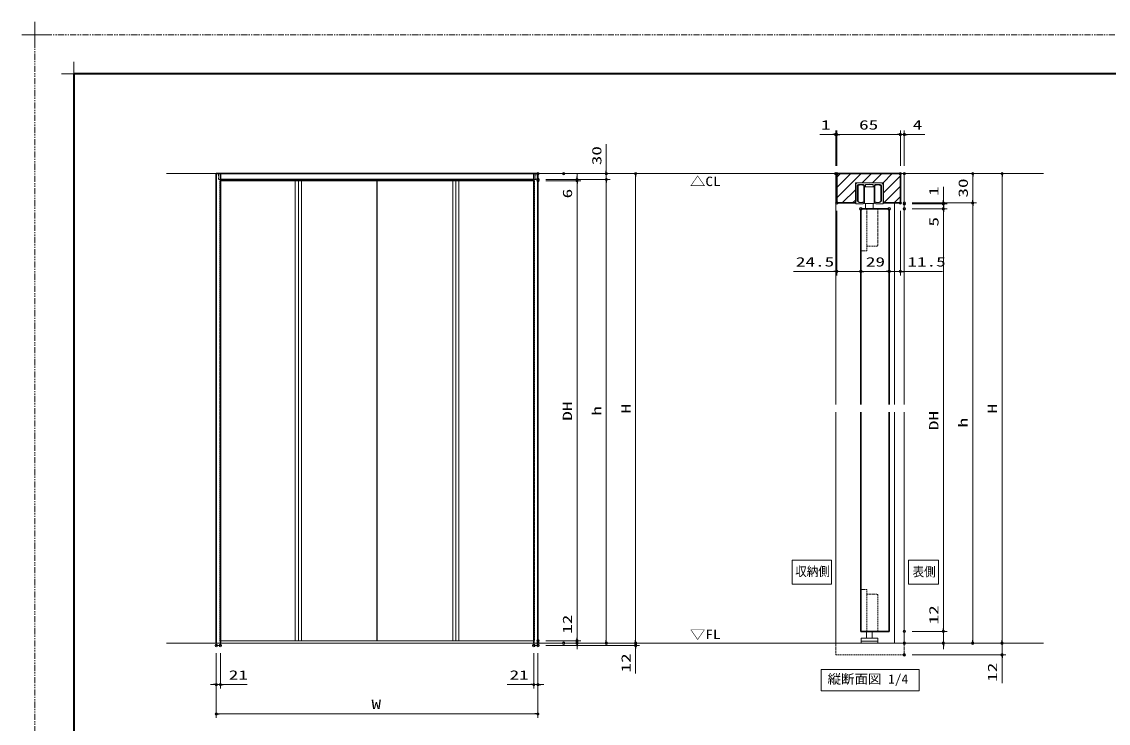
# Model space of a CAD drawing. Units: millimetres, scale not verified. Extents: x -1306 to 1306, y -607 to 607.
# Drawn here: x -1306 to -195, y -110 to 607 of the extents above; entities that cross this region are included whole.
import ezdxf
from ezdxf.enums import TextEntityAlignment as Align

# ---------------------------------------------------------------- set-up
doc = ezdxf.new("R2010")
doc.units = ezdxf.units.MM
doc.header["$LTSCALE"] = 5
doc.header["$PDMODE"] = 32
doc.header["$PDSIZE"] = 2.5
doc.linetypes.add('USER1', pattern=[2.5, 1.25, -0.25, 0.25, -0.25, 0.25, -0.25])
doc.linetypes.add('USER2', pattern=[0.375, 0.25, -0.125])
for name, color, linetype, lineweight in [('0-1_線(黄)', 2, 'Continuous', 15), ('0-3_陰線', 4, 'USER1', 9), ('0-B_点線(水)', 4, 'USER2', 9), ('0-D_線(白)', 7, 'Continuous', 30), ('1-0_線(水)', 4, 'Continuous', 9), ('1-1_寸法線', 3, 'Continuous', 13), ('1-2_ハッチング', 6, 'Continuous', 9), ('1-4_DEFPOINTS', 7, 'Continuous', 5), ('1-5_0', 3, 'Continuous', 25), ('1-6_点線(黄)', 2, 'USER2', 15), ('1-7_図面枠', 7, 'Continuous', 35), ('1-8_一般', 7, 'Continuous', 5)]:
    doc.layers.add(name, color=color, linetype=linetype, lineweight=lineweight)
doc.styles.add('ＭＳ ゴシック', font='')
doc.styles.get('ＭＳ ゴシック').set_extended_font_data('MS Gothic')

# ---------------------------------------------------------------- blocks, each defined once
blk = doc.blocks.new('_DOT')
at = {"layer": '1-5_0'}
blk.add_line((-2.5, 0), (-5, 0), dxfattribs=at)
for points in [[(0, 0), (-2.5, 0), (-2.48, 0.313)], [(0, 0), (-2.48, -0.313), (-2.5, 0)], [(0, 0), (-2.48, 0.313), (-2.421, 0.622)], [(0, 0), (-2.421, -0.622), (-2.48, -0.313)], [(0, 0), (-2.421, 0.622), (-2.324, 0.92)], [(0, 0), (-2.324, -0.92), (-2.421, -0.622)], [(0, 0), (-2.324, 0.92), (-2.191, 1.204)], [(0, 0), (-2.191, -1.204), (-2.324, -0.92)], [(0, 0), (-2.191, 1.204), (-2.023, 1.469)], [(0, 0), (-2.023, -1.469), (-2.191, -1.204)], [(0, 0), (-2.023, 1.469), (-1.822, 1.711)], [(0, 0), (-1.822, -1.711), (-2.023, -1.469)], [(0, 0), (-1.822, 1.711), (-1.594, 1.926)], [(0, 0), (-1.594, -1.926), (-1.822, -1.711)], [(0, 0), (-1.594, 1.926), (-1.34, 2.111)], [(0, 0), (-1.34, -2.111), (-1.594, -1.926)], [(0, 0), (-1.34, 2.111), (-1.064, 2.262)], [(0, 0), (-1.064, -2.262), (-1.34, -2.111)], [(0, 0), (-1.064, 2.262), (-0.773, 2.378)], [(0, 0), (-0.773, -2.378), (-1.064, -2.262)], [(0, 0), (-0.773, 2.378), (-0.468, 2.456)], [(0, 0), (-0.468, -2.456), (-0.773, -2.378)], [(0, 0), (-0.468, 2.456), (-0.157, 2.495)], [(0, 0), (-0.157, -2.495), (-0.468, -2.456)], [(0, 0), (-0.157, 2.495), (0.157, 2.495)], [(0, 0), (0.157, -2.495), (-0.157, -2.495)], [(0, 0), (0.157, 2.495), (0.468, 2.456)], [(0, 0), (0.468, 2.456), (0.773, 2.378)], [(0, 0), (0.773, 2.378), (1.064, 2.262)], [(0, 0), (1.064, 2.262), (1.34, 2.111)], [(0, 0), (1.34, 2.111), (1.594, 1.926)], [(0, 0), (1.594, 1.926), (1.822, 1.711)], [(0, 0), (1.822, 1.711), (2.023, 1.469)], [(0, 0), (2.023, 1.469), (2.191, 1.204)], [(0, 0), (2.191, 1.204), (2.324, 0.92)], [(0, 0), (2.324, 0.92), (2.421, 0.622)], [(0, 0), (2.421, 0.622), (2.48, 0.313)], [(0, 0), (2.48, 0.313), (2.5, 0)], [(0, 0), (0.468, -2.456), (0.157, -2.495)], [(0, 0), (0.773, -2.378), (0.468, -2.456)], [(0, 0), (1.064, -2.262), (0.773, -2.378)], [(0, 0), (1.34, -2.111), (1.064, -2.262)], [(0, 0), (1.594, -1.926), (1.34, -2.111)], [(0, 0), (1.822, -1.711), (1.594, -1.926)], [(0, 0), (2.023, -1.469), (1.822, -1.711)], [(0, 0), (2.191, -1.204), (2.023, -1.469)], [(0, 0), (2.324, -0.92), (2.191, -1.204)], [(0, 0), (2.421, -0.622), (2.324, -0.92)], [(0, 0), (2.48, -0.313), (2.421, -0.622)], [(0, 0), (2.5, 0), (2.48, -0.313)]]:
    blk.add_solid(points, dxfattribs=at)
blk = doc.blocks.new('グループ-13-1')
at = {"layer": '1-8_一般'}
for p, q in [((62041.6, -14029.5), (62041.6, -13365.5)), ((61709.6, -13697.5), (62373.6, -13697.5))]:
    blk.add_line(p, q, dxfattribs=at)

msp = doc.modelspace()

# ---------------------------------------------------------------- linework, layer by layer
at = {"layer": '0-1_線(黄)'}
for p, q in [((-1158.083, 452.006), (-261.031, 452.006)), ((-1158.083, -27.994), (-261.031, -27.994))]:
    msp.add_line(p, q, dxfattribs=at)
msp.add_lwpolyline([(-488.434, -54.994), (-388.209, -54.994), (-388.209, -76.829), (-488.434, -76.829)], close=True, dxfattribs=at)
at = {"layer": '0-3_陰線'}
for p in [(387.036, 594), (-1292.964, -594)]:
    msp.add_line(p, (-1292.964, 594), dxfattribs=at)
at = {"layer": '0-B_点線(水)'}
for p, q in [((-1103.636, -25.594), (-1103.636, 444.806)), ((-1103.036, 444.806), (-1103.636, 444.806)), ((-782.436, 444.806), (-781.836, 444.806)), ((-781.836, 444.806), (-781.836, -25.594)), ((-441.914, 373.006), (-441.914, 416.006)), ((-430.414, 379.006), (-430.414, 416.006)), ((-441.914, 378.006), (-431.414, 378.006)), ((-446.914, 373.006), (-441.914, 373.006)), ((-447.914, 25.955), (-447.914, -15.995)), ((-441.964, 21.955), (-431.414, 21.955)), ((-430.414, 20.955), (-430.414, -15.995)), ((-1107.236, -27.994), (-1107.236, -30.394)), ((-1107.236, -30.394), (-1103.036, -30.394)), ((-1103.036, -25.594), (-1103.636, -25.594)), ((-1103.036, -27.994), (-1103.036, -30.394)), ((-782.436, -25.594), (-781.836, -25.594)), ((-782.436, -27.994), (-782.436, -30.394)), ((-782.436, -30.394), (-778.236, -30.394)), ((-778.236, -30.394), (-778.236, -27.994))]:
    msp.add_line(p, q, dxfattribs=at)
for points in [[(-1103.036, 446.006), (-1105.036, 446.006), (-1105.036, 452.006)], [(-782.436, 446.006), (-780.436, 446.006), (-780.436, 452.006)], [(-447.914, 25.955), (-447.914, -15.995), (-430.414, -15.995)], [(-446.914, 26.955), (-441.914, 26.955), (-441.914, -15.995)]]:
    msp.add_lwpolyline(points, dxfattribs=at)
for centre, start, end in [((-431.414, 379.006), 270, 0), ((-446.914, 374.006), 180, 270), ((-446.914, 25.955), 90, 180), ((-431.414, 20.955), 0, 90)]:
    msp.add_arc(centre, 1, start, end, dxfattribs=at)
at = {"layer": '0-D_線(白)'}
for p, q in [((-1107.236, 452.006), (-1107.236, -27.994)), ((-1107.236, 452.006), (-778.236, 452.006)), ((-1103.036, 452.006), (-1103.036, -27.994)), ((-782.436, 446.006), (-1103.036, 446.006)), ((-782.436, -27.994), (-782.436, 452.006)), ((-778.236, -27.994), (-778.236, 452.006)), ((-472.414, 422.006), (-453.464, 422.006)), ((-447.914, 416.006), (-418.914, 416.006)), ((-447.914, 416.006), (-430.414, 416.006)), ((-447.914, 416.006), (-447.914, 374.006)), ((-447.914, 216.006), (-447.914, 416.006)), ((-407.414, 422.006), (-424.864, 422.006)), ((-418.914, 216.006), (-418.914, 416.006)), ((-447.914, -15.995), (-447.914, 208.006)), ((-418.914, -15.995), (-418.914, 208.006)), ((-447.914, -15.995), (-418.914, -15.995))]:
    msp.add_line(p, q, dxfattribs=at)
msp.add_lwpolyline([(-407.414, 422.006), (-407.414, 452.006), (-472.414, 452.006), (-472.414, 422.006)], dxfattribs=at)
at = {"layer": '1-0_線(水)'}
for p, q in [((-942.936, 444.806), (-1103.036, 444.806)), ((-782.436, 444.806), (-942.536, 444.806)), ((-473.414, 452.006), (-473.414, 216.006)), ((-403.414, 452.006), (-403.414, 216.006)), ((-453.164, 441.006), (-453.164, 421.506)), ((-426.664, 442.506), (-451.664, 442.506)), ((-451.664, 424.484), (-451.664, 439.506)), ((-450.764, 439.606), (-450.764, 423.406)), ((-445.264, 441.006), (-450.164, 441.006)), ((-444.764, 439.606), (-444.714, 439.606)), ((-444.764, 439.606), (-444.764, 423.406)), ((-444.764, 436.506), (-444.164, 436.506)), ((-444.264, 440.006), (-444.264, 439.306)), ((-434.164, 438.506), (-444.164, 438.506)), ((-444.164, 438.506), (-444.164, 421.506)), ((-443.364, 439.006), (-443.964, 439.006)), ((-443.064, 439.306), (-443.064, 440.706)), ((-439.464, 441.006), (-442.764, 441.006)), ((-439.164, 441.306), (-439.464, 441.006)), ((-435.264, 440.706), (-435.264, 439.306)), ((-434.364, 439.006), (-434.964, 439.006)), ((-434.164, 438.506), (-434.164, 421.506)), ((-433.564, 436.506), (-434.164, 436.506)), ((-434.064, 439.306), (-434.064, 440.006)), ((-428.164, 441.006), (-433.064, 441.006)), ((-427.564, 439.606), (-427.514, 439.606)), ((-427.564, 439.606), (-427.564, 423.406)), ((-426.664, 439.506), (-426.664, 424.484)), ((-425.164, 421.506), (-425.164, 441.006)), ((-450.764, 423.406), (-450.714, 423.406)), ((-444.764, 426.506), (-444.164, 426.506)), ((-444.664, 423.006), (-444.664, 422.006)), ((-433.564, 426.506), (-434.164, 426.506)), ((-433.664, 422.006), (-433.664, 423.006)), ((-445.664, 421.006), (-452.664, 421.006)), ((-434.164, 421.506), (-444.164, 421.506)), ((-443.164, 421.506), (-443.164, 416.006)), ((-435.164, 421.506), (-435.164, 416.006)), ((-425.664, 421.006), (-432.664, 421.006)), ((-413.414, 422.006), (-413.414, 216.006)), ((-473.414, 208.006), (-473.414, -27.994)), ((-413.414, 208.006), (-413.414, -27.994)), ((-403.414, 208.006), (-403.414, -27.994)), ((-442.164, -15.995), (-442.164, -22.994)), ((-436.164, -15.995), (-436.164, -22.994)), ((-1103.036, -25.594), (-942.936, -25.594)), ((-942.536, -25.594), (-782.436, -25.594)), ((-447.664, -22.994), (-447.664, -27.994)), ((-447.664, -22.994), (-430.664, -22.994)), ((-447.664, -25.994), (-430.664, -25.994)), ((-447.664, -27.994), (-430.664, -27.994)), ((-430.664, -22.994), (-430.664, -27.994))]:
    msp.add_line(p, q, dxfattribs=at)
for points in [[(-444.764, 439.606), (-444.809, 439.762), (-444.945, 439.913), (-445.166, 440.056), (-445.466, 440.184), (-445.836, 440.295), (-446.264, 440.385), (-446.738, 440.451), (-447.243, 440.492), (-447.764, 440.506), (-448.285, 440.492), (-448.79, 440.451), (-449.264, 440.385), (-449.692, 440.295), (-450.062, 440.184), (-450.362, 440.056), (-450.583, 439.913), (-450.718, 439.762), (-450.764, 439.606), (-450.714, 439.606)], [(-435.564, 441.006), (-438.864, 441.006), (-439.164, 441.306)], [(-427.564, 439.606), (-427.609, 439.762), (-427.745, 439.913), (-427.966, 440.056), (-428.266, 440.184), (-428.636, 440.295), (-429.064, 440.385), (-429.538, 440.451), (-430.043, 440.492), (-430.564, 440.506), (-431.085, 440.492), (-431.59, 440.451), (-432.064, 440.385), (-432.492, 440.295), (-432.862, 440.184), (-433.162, 440.056), (-433.383, 439.913), (-433.518, 439.762), (-433.564, 439.606), (-433.514, 439.606)], [(-433.564, 439.606), (-433.564, 423.406), (-433.514, 423.406)], [(-450.764, 423.406), (-450.718, 423.249), (-450.583, 423.098), (-450.362, 422.956), (-450.062, 422.827), (-449.692, 422.716), (-449.264, 422.626), (-448.79, 422.56), (-448.285, 422.519), (-447.764, 422.506), (-447.243, 422.519), (-446.738, 422.56), (-446.264, 422.626), (-445.836, 422.716), (-445.466, 422.827), (-445.166, 422.956), (-444.945, 423.098), (-444.809, 423.249), (-444.764, 423.406), (-444.714, 423.406)], [(-433.564, 423.406), (-433.518, 423.249), (-433.383, 423.098), (-433.162, 422.956), (-432.862, 422.827), (-432.492, 422.716), (-432.064, 422.626), (-431.59, 422.56), (-431.085, 422.519), (-430.564, 422.506), (-430.043, 422.519), (-429.538, 422.56), (-429.064, 422.626), (-428.636, 422.716), (-428.266, 422.827), (-427.966, 422.956), (-427.745, 423.098), (-427.609, 423.249), (-427.564, 423.406), (-427.514, 423.406)]]:
    msp.add_lwpolyline(points, dxfattribs=at)
for centre, radius, start, end in [((-451.664, 441.006), 1.5, 90, 180), ((-450.164, 439.506), 1.5, 90, 180), ((-445.264, 440.006), 1, 0, 90), ((-443.964, 439.306), 0.3, 180, 270), ((-443.364, 439.306), 0.3, 270, 0), ((-442.764, 440.706), 0.3, 90, 180), ((-435.564, 440.706), 0.3, 0, 90), ((-434.964, 439.306), 0.3, 180, 270), ((-434.364, 439.306), 0.3, 270, 0), ((-433.064, 440.006), 1, 90, 180), ((-428.164, 439.506), 1.5, 0, 90), ((-426.664, 441.006), 1.5, 0, 90), ((-451.364, 424.484), 0.3, 180, 220.01096), ((-447.764, 427.506), 5, 220.00804, 301.8906), ((-444.964, 423.006), 0.3, 0, 121.89403), ((-433.364, 423.006), 0.3, 58.10597, 180), ((-430.564, 427.506), 5, 238.1094, 319.99196), ((-452.664, 421.506), 0.5, 180, 270), ((-445.664, 422.006), 1, 270, 0), ((-432.664, 422.006), 1, 180, 270), ((-425.664, 421.506), 0.5, 270, 0)]:
    msp.add_arc(centre, radius, start, end, dxfattribs=at)
at = {"layer": '1-1_寸法線'}
for p, q in [((-476.414, 492.006), (-489.795, 492.006)), ((-473.414, 460.006), (-473.414, 496.006)), ((-472.414, 492.006), (-473.414, 492.006)), ((-472.414, 460.006), (-472.414, 496.006)), ((-472.414, 460.006), (-472.414, 496.006)), ((-469.414, 492.006), (-410.414, 492.006)), ((-469.414, 492.006), (-466.414, 492.006)), ((-410.414, 492.006), (-413.414, 492.006)), ((-407.414, 460.006), (-407.414, 496.006)), ((-407.414, 460.006), (-407.414, 496.006)), ((-407.414, 492.006), (-403.414, 492.006)), ((-403.414, 460.006), (-403.414, 496.006)), ((-400.414, 492.006), (-382.271, 492.006)), ((-708.236, 455.006), (-708.236, 482.196)), ((-1026.436, 444.806), (-1026.436, -25.594)), ((-1023.286, 444.806), (-1023.286, -25.594)), ((-1020.136, 444.806), (-1020.136, -25.594)), ((-942.936, 444.806), (-942.936, -25.594)), ((-942.536, -25.594), (-942.536, 444.806)), ((-865.336, 444.806), (-865.336, -25.594)), ((-862.186, 444.806), (-862.186, -25.594)), ((-859.036, 444.806), (-859.036, -25.594)), ((-770.236, 452.006), (-704.236, 452.006)), ((-770.236, 446.006), (-704.236, 446.006)), ((-770.236, 446.006), (-704.236, 446.006)), ((-770.236, 446.006), (-734.236, 446.006)), ((-770.236, 444.806), (-734.236, 444.806)), ((-770.236, 444.806), (-734.236, 444.806)), ((-743.836, 452.006), (-674.236, 452.006)), ((-738.236, 449.006), (-738.236, 452.006)), ((-738.236, 446.006), (-738.236, 444.806)), ((-708.236, 446.006), (-708.236, 452.006)), ((-678.236, 449.006), (-678.236, -24.994)), ((-399.414, 452.006), (-329.414, 452.006)), ((-395.414, 452.006), (-299.414, 452.006)), ((-333.414, 449.006), (-333.414, 425.006)), ((-303.414, 449.006), (-303.414, -24.994)), ((-738.236, 441.806), (-738.236, -22.594)), ((-738.236, 441.806), (-738.236, 424.615)), ((-708.236, 443.006), (-708.236, -24.994)), ((-708.236, 443.006), (-708.236, 440.006)), ((-363.414, 425.006), (-363.414, 438.387)), ((-363.414, 424.006), (-363.414, 427.006)), ((-472.414, 414.006), (-472.414, 348.006)), ((-407.414, 414.006), (-407.414, 348.006)), ((-395.414, 422.006), (-329.414, 422.006)), ((-395.414, 422.006), (-329.414, 422.006)), ((-395.414, 422.006), (-359.414, 422.006)), ((-395.414, 421.006), (-359.414, 421.006)), ((-395.414, 421.006), (-359.414, 421.006)), ((-395.414, 416.006), (-359.414, 416.006)), ((-395.414, 416.006), (-359.414, 416.006)), ((-363.414, 421.006), (-363.414, 422.006)), ((-363.414, 421.006), (-363.414, 416.006)), ((-363.414, 418.006), (-363.414, 415.006)), ((-363.414, 413.006), (-363.414, -12.995)), ((-363.414, 413.006), (-363.414, 395.339)), ((-333.414, 419.006), (-333.414, -24.994)), ((-447.914, 408.006), (-447.914, 348.006)), ((-447.914, 408.006), (-447.914, 348.006)), ((-418.914, 408.006), (-418.914, 348.006)), ((-418.914, 408.006), (-418.914, 348.006)), ((-475.414, 352.006), (-516.89, 352.006)), ((-447.914, 352.006), (-472.414, 352.006)), ((-444.914, 352.006), (-441.914, 352.006)), ((-444.914, 352.006), (-421.914, 352.006)), ((-421.914, 352.006), (-424.914, 352.006)), ((-418.914, 352.006), (-407.414, 352.006)), ((-404.414, 352.006), (-364.366, 352.006)), ((-363.414, -12.995), (-363.414, 12.767)), ((-738.236, -22.594), (-738.236, 3.167)), ((-678.236, -24.994), (-678.236, -21.994)), ((-395.414, -15.995), (-359.414, -15.995)), ((-395.414, -15.995), (-359.414, -15.995)), ((-363.414, -27.994), (-363.414, -15.995)), ((-303.414, -24.994), (-303.414, -21.994)), ((-770.236, -25.594), (-734.236, -25.594)), ((-770.236, -25.594), (-734.236, -25.594)), ((-770.236, -27.994), (-704.236, -27.994)), ((-770.236, -27.994), (-734.236, -27.994)), ((-770.236, -30.394), (-674.236, -30.394)), ((-743.836, -27.994), (-674.236, -27.994)), ((-743.836, -27.994), (-674.236, -27.994)), ((-738.236, -27.994), (-738.236, -25.594)), ((-738.236, -30.994), (-738.236, -33.994)), ((-678.236, -27.994), (-678.236, -30.394)), ((-395.414, -27.994), (-299.414, -27.994)), ((-395.414, -27.994), (-329.414, -27.994)), ((-395.414, -27.994), (-359.414, -27.994)), ((-395.414, -27.994), (-299.414, -27.994)), ((-363.414, -30.994), (-363.414, -33.994)), ((-303.414, -27.994), (-303.414, -39.994)), ((-1107.236, -38.394), (-1107.236, -104.394)), ((-1107.236, -38.394), (-1107.236, -74.394)), ((-1103.036, -38.394), (-1103.036, -74.394)), ((-782.436, -38.394), (-782.436, -74.394)), ((-778.236, -38.394), (-778.236, -104.394)), ((-778.236, -38.394), (-778.236, -74.394)), ((-678.236, -33.394), (-678.236, -59.156)), ((-395.414, -39.994), (-299.414, -39.994)), ((-303.414, -42.994), (-303.414, -68.756)), ((-1110.236, -70.394), (-1113.236, -70.394)), ((-1107.236, -70.394), (-1103.036, -70.394)), ((-1100.036, -70.394), (-1075.702, -70.394)), ((-785.436, -70.394), (-809.769, -70.394)), ((-778.236, -70.394), (-782.436, -70.394)), ((-775.236, -70.394), (-772.236, -70.394)), ((-781.236, -100.394), (-1104.236, -100.394))]:
    msp.add_line(p, q, dxfattribs=at)
msp.add_lwpolyline([(-424.864, 422.006), (-424.864, 442.506), (-453.464, 442.506), (-453.464, 422.006)], dxfattribs=at)
for points in [[(-518.268, 32.302), (-518.268, 56.82), (-477.982, 56.82), (-477.982, 32.302)], [(-399.06, 32.302), (-399.06, 56.82), (-368.372, 56.82), (-368.372, 32.302)]]:
    msp.add_lwpolyline(points, close=True, dxfattribs=at)
msp.add_arc((-426.964, 424.484), 0.3, 319.98904, 0, dxfattribs=at)
at = {"layer": '1-2_ハッチング'}
for p, q in [((-472.414, 448.317), (-468.725, 452.006)), ((-472.414, 437.71), (-458.119, 452.006)), ((-472.414, 427.104), (-447.512, 452.006)), ((-446.405, 442.506), (-436.905, 452.006)), ((-435.799, 442.506), (-426.299, 452.006)), ((-425.192, 442.506), (-415.692, 452.006)), ((-424.864, 432.227), (-407.414, 449.677)), ((-466.905, 422.006), (-453.464, 435.447)), ((-424.479, 422.006), (-407.414, 439.071)), ((-456.299, 422.006), (-453.464, 424.84)), ((-413.872, 422.006), (-407.414, 428.464))]:
    msp.add_line(p, q, dxfattribs=at)
at = {"layer": '1-4_DEFPOINTS'}
for p, q in [((-1252.964, 541.55), (-1252.964, 566.45)), ((-1265.414, 554), (-1240.514, 554))]:
    msp.add_line(p, q, dxfattribs=at)
for p in [(-473.414, 492.006), (-407.414, 492.006), (-403.414, 492.006), (-778.236, 452.006), (-778.236, 446.006), (-778.236, 444.806), (-751.836, 452.006), (-738.236, 444.806), (-708.236, 452.006), (-473.414, 452.006), (-472.414, 452.006), (-407.414, 452.006), (-407.414, 452.006), (-403.414, 452.006), (-403.414, 452.006), (-472.414, 422.006), (-407.414, 422.006), (-403.414, 422.006), (-333.414, 422.006), (-447.914, 416.006), (-418.914, 416.006), (-403.414, 421.006), (-403.414, 416.006), (-363.414, 421.006), (-363.414, 416.006), (-447.914, 352.006), (-418.914, 352.006), (-407.414, 352.006), (-403.414, -15.995), (-363.414, -15.995), (-1107.236, -30.394), (-1103.036, -30.394), (-782.436, -30.394), (-778.236, -25.594), (-778.236, -27.994), (-778.236, -30.394), (-778.236, -30.394), (-751.836, -27.994), (-738.236, -25.594), (-738.236, -27.994), (-708.236, -27.994), (-678.236, -27.994), (-678.236, -30.394), (-403.414, -27.994), (-363.414, -27.994), (-333.414, -27.994), (-303.414, -27.994), (-403.414, -39.994), (-303.414, -39.994), (-1107.236, -70.394), (-778.236, -70.394), (-1107.236, -100.394)]:
    msp.add_point(p, dxfattribs=at)
at = {"layer": '1-6_点線(黄)'}
for p, q in [((-473.414, -27.994), (-473.414, -39.994)), ((-403.414, -27.994), (-403.414, -39.994)), ((-473.414, -39.994), (-403.414, -39.994))]:
    msp.add_line(p, q, dxfattribs=at)
at = {"layer": '1-7_図面枠'}
msp.add_lwpolyline([(-1252.964, -554), (347.036, -554), (347.036, 554), (-1252.964, 554)], close=True, dxfattribs=at)

# ---------------------------------------------------------------- block references
at = {"layer": '0-3_陰線', "xscale": 0.04, "yscale": 0.04}
msp.add_blockref('グループ-13-1', (-3774.629, 1141.9), dxfattribs=at)
at = {"layer": '1-1_寸法線', "xscale": 0.6, "yscale": 0.6}
for p in [(-473.414, 492.006), (-407.414, 492.006), (-407.414, 492.006), (-472.414, 352.006), (-418.914, 352.006), (-418.914, 352.006), (-1107.236, -70.394), (-782.436, -70.394), (-778.236, -100.394)]:
    msp.add_blockref('_DOT', p, dxfattribs=at)
for p, rotation in [((-472.414, 492.006), 180), ((-472.414, 492.006), 180), ((-403.414, 492.006), 180), ((-738.236, 446.006), 270), ((-738.236, 444.806), 90), ((-738.236, 444.806), 90), ((-708.236, 452.006), 270), ((-708.236, 446.006), 90), ((-708.236, 446.006), 90), ((-678.236, 452.006), 90), ((-333.414, 452.006), 90), ((-303.414, 452.006), 90), ((-363.414, 422.006), 270), ((-363.414, 421.006), 270), ((-363.414, 421.006), 90), ((-333.414, 422.006), 270), ((-333.414, 422.006), 90), ((-363.414, 416.006), 90), ((-363.414, 416.006), 90), ((-447.914, 352.006), 180), ((-447.914, 352.006), 180), ((-407.414, 352.006), 180), ((-363.414, -15.995), 270), ((-363.414, -15.995), 270), ((-738.236, -25.594), 270), ((-738.236, -25.594), 270), ((-738.236, -27.994), 90), ((-708.236, -27.994), 270), ((-678.236, -27.994), 270), ((-678.236, -27.994), 270), ((-678.236, -30.394), 90), ((-363.414, -27.994), 90), ((-333.414, -27.994), 270), ((-303.414, -27.994), 270), ((-303.414, -27.994), 270), ((-303.414, -39.994), 90), ((-1103.036, -70.394), 180), ((-778.236, -70.394), 180), ((-1107.236, -100.394), 180)]:
    msp.add_blockref('_DOT', p, dxfattribs=dict(at, rotation=rotation))

# ---------------------------------------------------------------- texts
at = {"layer": '0-1_線(黄)', "style": 'ＭＳ ゴシック'}
for s, width, p in [('△CL', 1.2, (-622.671, 436.431)), ('▽FL', 1.2, (-622.707, -26.771)), ('縦断面図 1/4', 1.05, (-481.88, -72.373))]:
    msp.add_text(s, height=9.604, dxfattribs=dict(at, width=width)).set_placement(p, align=Align.BOTTOM_LEFT)
at = {"layer": '1-1_寸法線', "style": 'ＭＳ ゴシック'}
for s, width, p in [('1', 1.5, (-488.652, 494.155)), ('65', 1.5, (-449.676, 494.155)), ('4', 1.5, (-394.842, 494.155)), ('24.5', 1.5, (-514.319, 354.155)), ('29', 1.5, (-442.7, 354.155)), ('11.5', 1.5, (-400.271, 354.155)), ('収納側', 0.9, (-514.963, 37.688)), ('表側', 0.9, (-394.94, 37.32)), ('21', 1.5, (-1094.464, -68.245)), ('21', 1.5, (-807.198, -68.245)), ('W', 1.5, (-948.45, -98.245))]:
    msp.add_text(s, height=9.604, dxfattribs=dict(at, width=width)).set_placement(p, align=Align.BOTTOM_LEFT)
at = {"layer": '1-1_寸法線', "style": 'ＭＳ ゴシック', "width": 1.5}
for s, p in [('30', (-710.385, 460.577)), ('30', (-335.564, 427.482)), ('6', (-740.385, 426.71)), ('1', (-365.564, 429.148)), ('5', (-365.564, 397.91)), ('DH', (-740.385, 199.367)), ('h', (-710.385, 204.482)), ('H', (-680.385, 206.767)), ('H', (-305.564, 206.767)), ('DH', (-365.564, 189.767)), ('h', (-335.564, 192.482)), ('12', (-740.385, -18.452)), ('12', (-365.564, -8.852)), ('12', (-680.385, -58.013)), ('12', (-305.564, -67.613))]:
    msp.add_text(s, height=9.604, rotation=90, dxfattribs=at).set_placement(p, align=Align.BOTTOM_LEFT)

doc.saveas('drawing.dxf')
